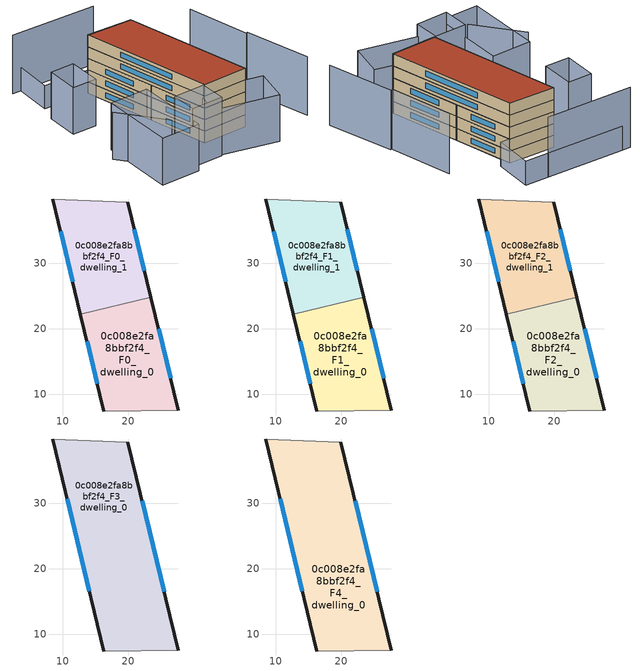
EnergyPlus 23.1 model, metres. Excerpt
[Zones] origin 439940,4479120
0c008e2fa8bbf2f4_F0_dwelling_0
 floor ground (EU_floor_Construction): 27.61,7.61 23.45,24.8 12.73,22.22 16.27,7.48 z0
 wall outside (EU_wall_Construction): 16.27,7.48 12.73,22.22 / 23.45,24.8 27.61,7.61 z0:3
 wall adiabatic (EU_wall_Construction): 27.61,7.61 16.27,7.48 z0:3
 wall to 0c008e2fa8bbf2f4_F0_dwelling_1 (EU_wall_Construction): 12.73,22.22 23.45,24.8 z0:3
 window (EU_Window_Construction): 15.28,11.62 13.72,18.08 / 24.62,19.97 26.44,12.44 z0.84:2.16
0c008e2fa8bbf2f4_F0_dwelling_1
 floor ground (EU_floor_Construction): 23.45,24.8 19.96,39.25 8.51,39.77 12.73,22.22 z0
 wall outside (EU_wall_Construction): 12.73,22.22 8.51,39.77 / 19.96,39.25 23.45,24.8 z0:3
 wall adiabatic (EU_wall_Construction): 8.51,39.77 19.96,39.25 z0:3
 window (EU_Window_Construction): 11.54,27.15 9.7,34.84 / 20.94,35.19 22.47,28.86 z0.84:2.16
0c008e2fa8bbf2f4_F1_dwelling_0
 floor to 0c008e2fa8bbf2f4_F0_dwelling_0 (EU_floor_Construction): 27.61,7.61 23.45,24.8 12.73,22.22 16.27,7.48 z3
 wall outside (EU_wall_Construction): 16.27,7.48 12.73,22.22 / 23.45,24.8 27.61,7.61 z3:6
 wall adiabatic (EU_wall_Construction): 27.61,7.61 16.27,7.48 z3:6
 wall to 0c008e2fa8bbf2f4_F1_dwelling_1 (EU_wall_Construction): 12.73,22.22 23.45,24.8 z3:6
 window (EU_Window_Construction): 15.28,11.62 13.72,18.08 / 24.62,19.97 26.44,12.44 z3.84:5.16
0c008e2fa8bbf2f4_F1_dwelling_1
 floor to 0c008e2fa8bbf2f4_F0_dwelling_1 (EU_floor_Construction): 23.45,24.8 19.96,39.25 8.51,39.77 12.73,22.22 z3
 wall outside (EU_wall_Construction): 12.73,22.22 8.51,39.77 / 19.96,39.25 23.45,24.8 z3:6
 wall adiabatic (EU_wall_Construction): 8.51,39.77 19.96,39.25 z3:6
 window (EU_Window_Construction): 11.54,27.15 9.7,34.84 / 20.94,35.19 22.47,28.86 z3.84:5.16
0c008e2fa8bbf2f4_F2_dwelling_0
 floor to 0c008e2fa8bbf2f4_F1_dwelling_0 (EU_floor_Construction): 27.61,7.61 23.45,24.8 12.73,22.22 16.27,7.48 z6
 wall outside (EU_wall_Construction): 16.27,7.48 12.73,22.22 / 23.45,24.8 27.61,7.61 z6:9
 wall adiabatic (EU_wall_Construction): 27.61,7.61 16.27,7.48 z6:9
 wall to 0c008e2fa8bbf2f4_F2_dwelling_1 (EU_wall_Construction): 12.73,22.22 23.45,24.8 z6:9
 window (EU_Window_Construction): 15.28,11.62 13.72,18.08 / 24.62,19.97 26.44,12.44 z6.84:8.16
0c008e2fa8bbf2f4_F2_dwelling_1
 floor to 0c008e2fa8bbf2f4_F1_dwelling_1 (EU_floor_Construction): 23.45,24.8 19.96,39.25 8.51,39.77 12.73,22.22 z6
 wall outside (EU_wall_Construction): 12.73,22.22 8.51,39.77 / 19.96,39.25 23.45,24.8 z6:9
 wall adiabatic (EU_wall_Construction): 8.51,39.77 19.96,39.25 z6:9
 window (EU_Window_Construction): 11.54,27.15 9.7,34.84 / 20.94,35.19 22.47,28.86 z6.84:8.16
0c008e2fa8bbf2f4_F3_dwelling_0
 floor to 0c008e2fa8bbf2f4_F2_dwelling_0 (EU_floor_Construction): 27.61,7.61 23.45,24.8 12.73,22.22 16.27,7.48 z9
 floor to 0c008e2fa8bbf2f4_F2_dwelling_1 (EU_floor_Construction): 23.45,24.8 19.96,39.25 8.51,39.77 12.73,22.22 z9
 wall outside (EU_wall_Construction): 16.27,7.48 8.51,39.77 / 19.96,39.25 27.61,7.61 z9:12
 wall adiabatic (EU_wall_Construction): 27.61,7.61 16.27,7.48 / 8.51,39.77 19.96,39.25 z9:12
 window (EU_Window_Construction): 14.09,16.55 10.69,30.7 / 22.11,30.36 25.46,16.5 z9.84:11.16
0c008e2fa8bbf2f4_F4_dwelling_0
 floor to 0c008e2fa8bbf2f4_F3_dwelling_0 (EU_floor_Construction): 27.61,7.61 19.96,39.25 8.51,39.77 16.27,7.48 z12
 wall outside (EU_wall_Construction): 16.27,7.48 8.51,39.77 / 19.96,39.25 27.61,7.61 z12:15
 wall adiabatic (EU_wall_Construction): 27.61,7.61 16.27,7.48 / 8.51,39.77 19.96,39.25 z12:15
 window (EU_Window_Construction): 14.09,16.55 10.69,30.7 / 22.11,30.36 25.46,16.5 z12.84:14.16
 roof outside (EU_roof_Construction): 19.96,39.25 27.61,7.61 16.27,7.48 8.51,39.77 z15
shading: -3.9,14.26 4.43,3.74 / 29.83,-1.89 14.26,1.75 / 14.26,1.75 16.25,10.27 / 16.25,10.27 31.82,6.63 / 31.82,6.63 29.83,-1.89 / -1.71,-1.12 -1.79,17.57 / -1.79,17.57 8.04,17.61 / 8.04,17.61 8.11,-1.08 / 8.11,-1.08 -1.71,-1.12 / -4.51,27.79 -4.41,36.02 / -4.41,36.02 1.66,35.95 / 1.66,35.95 1.55,27.71 / 1.55,27.71 -4.51,27.79 z0:12; 41.38,3.29 37.1,19.45 / 16.86,48.79 -4.68,49.61 / 36.69,19.33 32.98,34.82 / 7.94,7.37 15.94,7.5 / 15.94,7.5 16.05,0.99 / 16.05,0.99 8.05,0.86 / 8.05,0.86 7.94,7.37 z0:15; -2.54,49.61 22.73,48.55 / 22.73,48.55 22.33,39.13 / 22.33,39.13 -2.94,40.19 / -2.94,40.19 -2.54,49.61 z0:6
[Building]
EU S2 Campaign: North Axis=0; Terrain=City; Solar Distribution=FullExterior
[Site:Location]
Madrid: Latitude=40.5; Longitude=-3.5; Time Zone=1; Elevation=609
[SizingPeriod:WeatherFileDays]
AnnualSizingPeriod: Begin Month=1; Begin Day of Month=1; End Month=12; End Day of Month=31; Day of Week for Start Day=Monday; Use Weather File Daylight Saving Period=No; Use Weather File Rain and Snow Indicators=No
[MATERIAL]
EU_InternalMass_Material: Roughness=MediumRough; Thickness=0.1; Conductivity=1; Density=1800; Specific Heat=900; Thermal Absorptance=0.9; Solar Absorptance=0.7; Visible Absorptance=0.7
[MATERIAL:NOMASS] Roughness=MediumRough; Thermal Absorptance=0.9; Solar Absorptance=0.7; Visible Absorptance=0.7
Name | Thermal Resistance
EU_wall_NoMass; EU_roof_NoMass | 2.16768
EU_floor_NoMass | 1.14339
[WINDOWMATERIAL:SIMPLEGLAZINGSYSTEM]
EU_Window_SimpleGlazing: UFactor=3.23888; Solar Heat Gain Coefficient=0.85; Visible Transmittance=0.85
[CONSTRUCTION]
EU_wall_Construction: EU_wall_NoMass
EU_roof_Construction: EU_roof_NoMass
EU_floor_Construction: EU_floor_NoMass
EU_InternalMass_Construction: EU_InternalMass_Material
EU_Window_Construction: EU_Window_SimpleGlazing
[ZONE] Type=1; Multiplier=1; Ceiling Height=autocalculate; Floor Area=autocalculate; Part of Total Floor Area=Yes
Name | Volume
0c008e2fa8bbf2f4_F0_dwelling_0; 0c008e2fa8bbf2f4_F1_dwelling_0; 0c008e2fa8bbf2f4_F2_dwelling_0 | 543.947
0c008e2fa8bbf2f4_F3_dwelling_0 | 1087.88
0c008e2fa8bbf2f4_F4_dwelling_0 | 1087.9
0c008e2fa8bbf2f4_F0_dwelling_1; 0c008e2fa8bbf2f4_F1_dwelling_1; 0c008e2fa8bbf2f4_F2_dwelling_1 | 543.957
[INTERNALMASS] Construction=EU_InternalMass_Construction
Name | Zone or ZoneList | Surface Area
0c008e2fa8bbf2f4_F0_dwelling_0_EU_InternalMass | 0c008e2fa8bbf2f4_F0_dwelling_0 | 181.316
0c008e2fa8bbf2f4_F0_dwelling_1_EU_InternalMass | 0c008e2fa8bbf2f4_F0_dwelling_1 | 181.319
0c008e2fa8bbf2f4_F1_dwelling_0_EU_InternalMass | 0c008e2fa8bbf2f4_F1_dwelling_0 | 181.316
0c008e2fa8bbf2f4_F1_dwelling_1_EU_InternalMass | 0c008e2fa8bbf2f4_F1_dwelling_1 | 181.319
0c008e2fa8bbf2f4_F2_dwelling_0_EU_InternalMass | 0c008e2fa8bbf2f4_F2_dwelling_0 | 181.316
0c008e2fa8bbf2f4_F2_dwelling_1_EU_InternalMass | 0c008e2fa8bbf2f4_F2_dwelling_1 | 181.319
0c008e2fa8bbf2f4_F3_dwelling_0_EU_InternalMass | 0c008e2fa8bbf2f4_F3_dwelling_0 | 362.633
0c008e2fa8bbf2f4_F4_dwelling_0_EU_InternalMass | 0c008e2fa8bbf2f4_F4_dwelling_0 | 362.633
[OTHEREQUIPMENT] Fuel Type=Electricity; Design Level Calculation Method=Watts/Area; Power per Zone Floor Area=1; Fraction Latent=0; Fraction Radiant=0; Fraction Lost=0; Carbon Dioxide Generation Rate=0; EndUse Subcategory=EU_Step8_InternalGains
Name | Zone or ZoneList or Space or SpaceList | Schedule
EU_Step8_InternalGain_0c008e2fa8bbf2f4_F0_dwelling_0_f000 | 0c008e2fa8bbf2f4_F0_dwelling_0 | EU_Step8_GainSchedule_0c008e2fa8bbf2f4_F0_dwelling_0_f000
EU_Step8_InternalGain_0c008e2fa8bbf2f4_F0_dwelling_1_f000 | 0c008e2fa8bbf2f4_F0_dwelling_1 | EU_Step8_GainSchedule_0c008e2fa8bbf2f4_F0_dwelling_1_f000
EU_Step8_InternalGain_0c008e2fa8bbf2f4_F1_dwelling_0_f000 | 0c008e2fa8bbf2f4_F1_dwelling_0 | EU_Step8_GainSchedule_0c008e2fa8bbf2f4_F1_dwelling_0_f000
EU_Step8_InternalGain_0c008e2fa8bbf2f4_F1_dwelling_1_f000 | 0c008e2fa8bbf2f4_F1_dwelling_1 | EU_Step8_GainSchedule_0c008e2fa8bbf2f4_F1_dwelling_1_f000
EU_Step8_InternalGain_0c008e2fa8bbf2f4_F2_dwelling_0_f000 | 0c008e2fa8bbf2f4_F2_dwelling_0 | EU_Step8_GainSchedule_0c008e2fa8bbf2f4_F2_dwelling_0_f000
EU_Step8_InternalGain_0c008e2fa8bbf2f4_F2_dwelling_1_f000 | 0c008e2fa8bbf2f4_F2_dwelling_1 | EU_Step8_GainSchedule_0c008e2fa8bbf2f4_F2_dwelling_1_f000
EU_Step8_InternalGain_0c008e2fa8bbf2f4_F3_dwelling_0_f000 | 0c008e2fa8bbf2f4_F3_dwelling_0 | EU_Step8_GainSchedule_0c008e2fa8bbf2f4_F3_dwelling_0_f000
EU_Step8_InternalGain_0c008e2fa8bbf2f4_F4_dwelling_0_f000 | 0c008e2fa8bbf2f4_F4_dwelling_0 | EU_Step8_GainSchedule_0c008e2fa8bbf2f4_F4_dwelling_0_f000
[ZONEVENTILATION:DESIGNFLOWRATE] Schedule=EU_AlwaysOn; Design Flow Rate Calculation Method=AirChanges/Hour; Air Changes per Hour=0.480546; Ventilation Type=Natural; Fan Pressure Rise=0; Fan Total Efficiency=1; Constant Term Coefficient=1; Temperature Term Coefficient=0; Velocity Term Coefficient=0; Velocity Squared Term Coefficient=0; Minimum Indoor Temperature=-100; Maximum Indoor Temperature=100; Delta Temperature=-100; Minimum Outdoor Temperature=-100; Maximum Outdoor Temperature=100; Maximum Wind Speed=40
Name | Zone or ZoneList or Space or SpaceList
EU_ConstantAir_0c008e2fa8bbf2f4_F0_dwelling_0 | 0c008e2fa8bbf2f4_F0_dwelling_0
EU_ConstantAir_0c008e2fa8bbf2f4_F0_dwelling_1 | 0c008e2fa8bbf2f4_F0_dwelling_1
EU_ConstantAir_0c008e2fa8bbf2f4_F1_dwelling_0 | 0c008e2fa8bbf2f4_F1_dwelling_0
EU_ConstantAir_0c008e2fa8bbf2f4_F1_dwelling_1 | 0c008e2fa8bbf2f4_F1_dwelling_1
EU_ConstantAir_0c008e2fa8bbf2f4_F2_dwelling_0 | 0c008e2fa8bbf2f4_F2_dwelling_0
EU_ConstantAir_0c008e2fa8bbf2f4_F2_dwelling_1 | 0c008e2fa8bbf2f4_F2_dwelling_1
EU_ConstantAir_0c008e2fa8bbf2f4_F3_dwelling_0 | 0c008e2fa8bbf2f4_F3_dwelling_0
EU_ConstantAir_0c008e2fa8bbf2f4_F4_dwelling_0 | 0c008e2fa8bbf2f4_F4_dwelling_0
[HVACTEMPLATE:THERMOSTAT] Constant Heating Setpoint=20; Constant Cooling Setpoint=50
EU_HeatOnly_0c008e2fa8bbf2f4_F0_dwelling_0; EU_HeatOnly_0c008e2fa8bbf2f4_F0_dwelling_1; EU_HeatOnly_0c008e2fa8bbf2f4_F1_dwelling_0; EU_HeatOnly_0c008e2fa8bbf2f4_F1_dwelling_1; EU_HeatOnly_0c008e2fa8bbf2f4_F2_dwelling_0; EU_HeatOnly_0c008e2fa8bbf2f4_F2_dwelling_1; EU_HeatOnly_0c008e2fa8bbf2f4_F3_dwelling_0; EU_HeatOnly_0c008e2fa8bbf2f4_F4_dwelling_0
[HVACTEMPLATE:ZONE:IDEALLOADSAIRSYSTEM] System Availability Schedule=EU_AlwaysOn; Maximum Heating Supply Air Temperature=50; Minimum Cooling Supply Air Temperature=13; Maximum Heating Supply Air Humidity Ratio=0.0156; Minimum Cooling Supply Air Humidity Ratio=0.0077; Heating Limit=NoLimit; Cooling Limit=NoLimit; Heating Availability Schedule=EU_AlwaysOn; Cooling Availability Schedule=EU_CoolingOff; Dehumidification Control Type=ConstantSensibleHeatRatio; Cooling Sensible Heat Ratio=0.7; Dehumidification Setpoint=60; Humidification Control Type=None; Humidification Setpoint=30; Outdoor Air Method=None; Outdoor Air Flow Rate per Person=0.00944; Outdoor Air Flow Rate per Zone Floor Area=0; Outdoor Air Flow Rate per Zone=0; Demand Controlled Ventilation Type=None; Outdoor Air Economizer Type=NoEconomizer; Heat Recovery Type=None; Sensible Heat Recovery Effectiveness=0.7; Latent Heat Recovery Effectiveness=0.65
Name | Template Thermostat
0c008e2fa8bbf2f4_F0_dwelling_0 | EU_HeatOnly_0c008e2fa8bbf2f4_F0_dwelling_0
0c008e2fa8bbf2f4_F0_dwelling_1 | EU_HeatOnly_0c008e2fa8bbf2f4_F0_dwelling_1
0c008e2fa8bbf2f4_F1_dwelling_0 | EU_HeatOnly_0c008e2fa8bbf2f4_F1_dwelling_0
0c008e2fa8bbf2f4_F1_dwelling_1 | EU_HeatOnly_0c008e2fa8bbf2f4_F1_dwelling_1
0c008e2fa8bbf2f4_F2_dwelling_0 | EU_HeatOnly_0c008e2fa8bbf2f4_F2_dwelling_0
0c008e2fa8bbf2f4_F2_dwelling_1 | EU_HeatOnly_0c008e2fa8bbf2f4_F2_dwelling_1
0c008e2fa8bbf2f4_F3_dwelling_0 | EU_HeatOnly_0c008e2fa8bbf2f4_F3_dwelling_0
0c008e2fa8bbf2f4_F4_dwelling_0 | EU_HeatOnly_0c008e2fa8bbf2f4_F4_dwelling_0
[SIZING:ZONE] Zone Cooling Design Supply Air Temperature Input Method=SupplyAirTemperature; Zone Cooling Design Supply Air Temperature=13; Zone Heating Design Supply Air Temperature Input Method=SupplyAirTemperature; Zone Heating Design Supply Air Temperature=50; Zone Cooling Design Supply Air Humidity Ratio=0.008; Zone Heating Design Supply Air Humidity Ratio=0.008; Cooling Design Air Flow Method=DesignDay; Cooling Design Air Flow Rate=0; Cooling Minimum Air Flow per Zone Floor Area=0.000762; Cooling Minimum Air Flow=0; Cooling Minimum Air Flow Fraction=0.2; Heating Design Air Flow Method=DesignDay; Heating Design Air Flow Rate=0; Heating Maximum Air Flow per Zone Floor Area=0.002032; Heating Maximum Air Flow=0.141576; Heating Maximum Air Flow Fraction=0.3; Account for Dedicated Outdoor Air System=No; Dedicated Outdoor Air System Control Strategy=NeutralSupplyAir; Dedicated Outdoor Air Low Setpoint Temperature for Design=autosize; Dedicated Outdoor Air High Setpoint Temperature for Design=autosize; Zone Load Sizing Method=Sensible Load Only No Latent Load; Zone Latent Cooling Design Supply Air Humidity Ratio Input Method=HumidityRatioDifference; Zone Cooling Design Supply Air Humidity Ratio Difference=0.005; Zone Latent Heating Design Supply Air Humidity Ratio Input Method=HumidityRatioDifference; Zone Humidification Design Supply Air Humidity Ratio Difference=0.005
0c008e2fa8bbf2f4_F0_dwelling_0; 0c008e2fa8bbf2f4_F0_dwelling_1; 0c008e2fa8bbf2f4_F1_dwelling_0; 0c008e2fa8bbf2f4_F1_dwelling_1; 0c008e2fa8bbf2f4_F2_dwelling_0; 0c008e2fa8bbf2f4_F2_dwelling_1; 0c008e2fa8bbf2f4_F3_dwelling_0; 0c008e2fa8bbf2f4_F4_dwelling_0
[SCHEDULE:CONSTANT]
Name | Hourly Value
EU_AlwaysOn | 1
EU_CoolingOff | 0
[SCHEDULE:FILE] Column Number=1; Rows to Skip at Top=0; Number of Hours of Data=8760; Column Separator=Comma; Interpolate to Timestep=No; Minutes per Item=60; Adjust Schedule for Daylight Savings=Yes
Name | File
EU_Step8_GainSchedule_0c008e2fa8bbf2f4_F0_dwelling_0_f000 | ../../schedules/0c008e2fa8bbf2f4/0c008e2fa8bbf2f4_F0_dwelling_0_f000_gain.csv
EU_Step8_GainSchedule_0c008e2fa8bbf2f4_F0_dwelling_1_f000 | ../../schedules/0c008e2fa8bbf2f4/0c008e2fa8bbf2f4_F0_dwelling_1_f000_gain.csv
EU_Step8_GainSchedule_0c008e2fa8bbf2f4_F1_dwelling_0_f000 | ../../schedules/0c008e2fa8bbf2f4/0c008e2fa8bbf2f4_F1_dwelling_0_f000_gain.csv
EU_Step8_GainSchedule_0c008e2fa8bbf2f4_F1_dwelling_1_f000 | ../../schedules/0c008e2fa8bbf2f4/0c008e2fa8bbf2f4_F1_dwelling_1_f000_gain.csv
EU_Step8_GainSchedule_0c008e2fa8bbf2f4_F2_dwelling_0_f000 | ../../schedules/0c008e2fa8bbf2f4/0c008e2fa8bbf2f4_F2_dwelling_0_f000_gain.csv
EU_Step8_GainSchedule_0c008e2fa8bbf2f4_F2_dwelling_1_f000 | ../../schedules/0c008e2fa8bbf2f4/0c008e2fa8bbf2f4_F2_dwelling_1_f000_gain.csv
EU_Step8_GainSchedule_0c008e2fa8bbf2f4_F3_dwelling_0_f000 | ../../schedules/0c008e2fa8bbf2f4/0c008e2fa8bbf2f4_F3_dwelling_0_f000_gain.csv
EU_Step8_GainSchedule_0c008e2fa8bbf2f4_F4_dwelling_0_f000 | ../../schedules/0c008e2fa8bbf2f4/0c008e2fa8bbf2f4_F4_dwelling_0_f000_gain.csv
